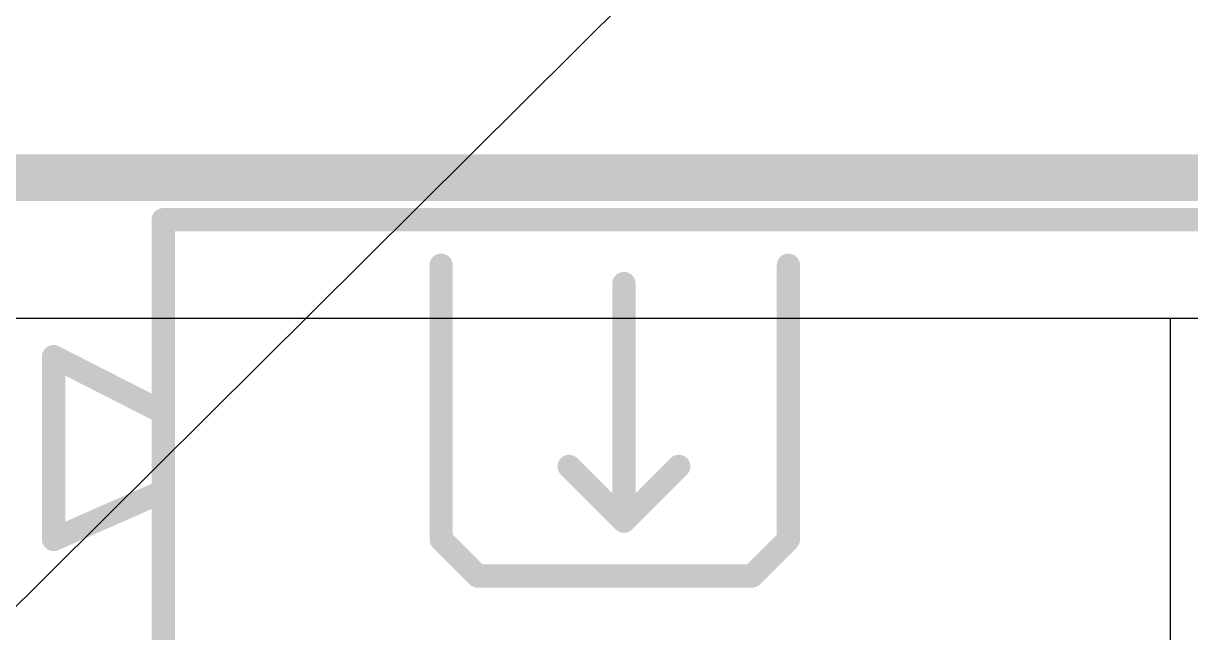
# Model space of a CAD drawing. Header units: inches. Extents: x -5 to 5328, y -4 to 5281.
# Drawn here: x 115.98 to 122.36, y 103.51 to 106.84 of the extents above; entities that cross this region are included whole.
import ezdxf

# ---------------------------------------------------------------- set-up
doc = ezdxf.new("R2010")
doc.units = ezdxf.units.IN
for name, color, linetype in [('Board Outline', 216, 'Continuous'), ('Bottom Layer', 5, 'Continuous'), ('Layer 1', 16, 'Continuous'), ('Layer 2', 76, 'Continuous'), ('Top Layer', 1, 'Continuous'), ('Top Overlay', 2, 'Continuous'), ('Top Solder', 216, 'Continuous')]:
    doc.layers.add(name, color=color, linetype=linetype)

# ---------------------------------------------------------------- blocks, each defined once
blk = doc.blocks.new('10_VQFN_HR__3_3__11')
at = {"layer": 'Top Solder'}
blk.add_line((1.326, 1.7754), (5255.1069, 5220.9031), dxfattribs=at)
blk = doc.blocks.new('DB128L_5_08_2P_OG_S_137')
at = {"layer": 'Top Overlay'}
for points in [[(-5.1, -5.1, 0.127, 0.127, 0), (-5.1, 4.9492, 0.127, 0.127, 0)], [(-5.1, 4.9492, 0.127, 0.127, 0), (5.1, 4.9492, 0.127, 0.127, 0)], [(-3.58, 3.2, 0.127, 0.127, 0), (-3.58, 4.7, 0.127, 0.127, 0)], [(-1.68, 3.2, 0.127, 0.127, 0), (-1.68, 4.7, 0.127, 0.127, 0)], [(-2.58, 3.3, 0.127, 0.127, 0), (-2.58, 4.6, 0.127, 0.127, 0)], [(-5.7, 4.2, 0.127, 0.127, 0), (-5.1, 3.8943, 0.127, 0.127, 0)], [(-5.7, 3.2, 0.127, 0.127, 0), (-5.7, 4.2, 0.127, 0.127, 0)], [(-2.88, 3.6, 0.127, 0.127, 0), (-2.58, 3.3, 0.127, 0.127, 0)], [(-2.58, 3.3, 0.127, 0.127, 0), (-2.28, 3.6, 0.127, 0.127, 0)], [(-5.7, 3.2, 0.127, 0.127, 0), (-5.1, 3.4642, 0.127, 0.127, 0)], [(-3.58, 3.2, 0.127, 0.127, 0), (-3.38, 3, 0.127, 0.127, 0)], [(-1.88, 3, 0.127, 0.127, 0), (-1.68, 3.2, 0.127, 0.127, 0)], [(-3.38, 3, 0.127, 0.127, 0), (-3.28, 3, 0.127, 0.127, 0)], [(-3.28, 3, 0.127, 0.127, 0), (-1.88, 3, 0.127, 0.127, 0)]]:
    blk.add_lwpolyline(points, format="xyseb", dxfattribs=at)
for points in [[(-5.1318, 4.9492, 0.0635, 0.0635, 1), (-5.0683, 4.9492, 0.0635, 0.0635, 1)], [(-5.1318, 4.9492, 0.0635, 0.0635, 1), (-5.0683, 4.9492, 0.0635, 0.0635, 1)], [(-3.6117, 4.7, 0.0635, 0.0635, 1), (-3.5482, 4.7, 0.0635, 0.0635, 1)], [(-1.7118, 4.7, 0.0635, 0.0635, 1), (-1.6483, 4.7, 0.0635, 0.0635, 1)], [(-2.6117, 4.6, 0.0635, 0.0635, 1), (-2.5482, 4.6, 0.0635, 0.0635, 1)], [(-5.7318, 4.2, 0.0635, 0.0635, 1), (-5.6683, 4.2, 0.0635, 0.0635, 1)], [(-5.7318, 4.2, 0.0635, 0.0635, 1), (-5.6683, 4.2, 0.0635, 0.0635, 1)], [(-5.1318, 3.8943, 0.0635, 0.0635, 1), (-5.0683, 3.8943, 0.0635, 0.0635, 1)], [(-2.9118, 3.6, 0.0635, 0.0635, 1), (-2.8483, 3.6, 0.0635, 0.0635, 1)], [(-2.3117, 3.6, 0.0635, 0.0635, 1), (-2.2482, 3.6, 0.0635, 0.0635, 1)], [(-5.1318, 3.4642, 0.0635, 0.0635, 1), (-5.0683, 3.4642, 0.0635, 0.0635, 1)], [(-2.6117, 3.3, 0.0635, 0.0635, 1), (-2.5482, 3.3, 0.0635, 0.0635, 1)], [(-2.6117, 3.3, 0.0635, 0.0635, 1), (-2.5482, 3.3, 0.0635, 0.0635, 1)], [(-2.6117, 3.3, 0.0635, 0.0635, 1), (-2.5482, 3.3, 0.0635, 0.0635, 1)], [(-5.7318, 3.2, 0.0635, 0.0635, 1), (-5.6683, 3.2, 0.0635, 0.0635, 1)], [(-5.7318, 3.2, 0.0635, 0.0635, 1), (-5.6683, 3.2, 0.0635, 0.0635, 1)], [(-3.6117, 3.2, 0.0635, 0.0635, 1), (-3.5482, 3.2, 0.0635, 0.0635, 1)], [(-3.6117, 3.2, 0.0635, 0.0635, 1), (-3.5482, 3.2, 0.0635, 0.0635, 1)], [(-1.7118, 3.2, 0.0635, 0.0635, 1), (-1.6483, 3.2, 0.0635, 0.0635, 1)], [(-1.7118, 3.2, 0.0635, 0.0635, 1), (-1.6483, 3.2, 0.0635, 0.0635, 1)], [(-3.4118, 3, 0.0635, 0.0635, 1), (-3.3483, 3, 0.0635, 0.0635, 1)], [(-3.4118, 3, 0.0635, 0.0635, 1), (-3.3483, 3, 0.0635, 0.0635, 1)], [(-3.3117, 3, 0.0635, 0.0635, 1), (-3.2482, 3, 0.0635, 0.0635, 1)], [(-3.3117, 3, 0.0635, 0.0635, 1), (-3.2482, 3, 0.0635, 0.0635, 1)], [(-1.9118, 3, 0.0635, 0.0635, 1), (-1.8483, 3, 0.0635, 0.0635, 1)], [(-1.9118, 3, 0.0635, 0.0635, 1), (-1.8483, 3, 0.0635, 0.0635, 1)]]:
    blk.add_lwpolyline(points, format="xyseb", close=True, dxfattribs=at)

msp = doc.modelspace()

# ---------------------------------------------------------------- linework, layer by layer
at = {"layer": 'Board Outline'}
msp.add_lwpolyline([(-4.0187, 106, 0.254, 0.254, 0), (145.9813, 106, 0.254, 0.254, 0)], format="xyseb", dxfattribs=at)
at = {"layer": 'Bottom Layer'}
msp.add_line((80.1933, 105.2314), (139.3829, 105.2314), dxfattribs=at)
at = {"layer": 'Layer 1'}
msp.add_line((80.1933, 105.2314), (139.3829, 105.2314), dxfattribs=at)
at = {"layer": 'Layer 2'}
msp.add_line((107.4928, 105.2314), (139.3829, 105.2314), dxfattribs=at)
at = {"layer": 'Top Layer'}
for p, q in [((106.9669, 105.2314), (122.252, 105.2314)), ((122.252, 105.2314), (122.252, 89.9716))]:
    msp.add_line(p, q, dxfattribs=at)

# ---------------------------------------------------------------- block references
for name, p in [('10_VQFN_HR__3_3__11', (72.4282, 59.976)), ('DB128L_5_08_2P_OG_S_137', (121.8429, 100.8211))]:
    msp.add_blockref(name, p)

doc.saveas('drawing.dxf')
